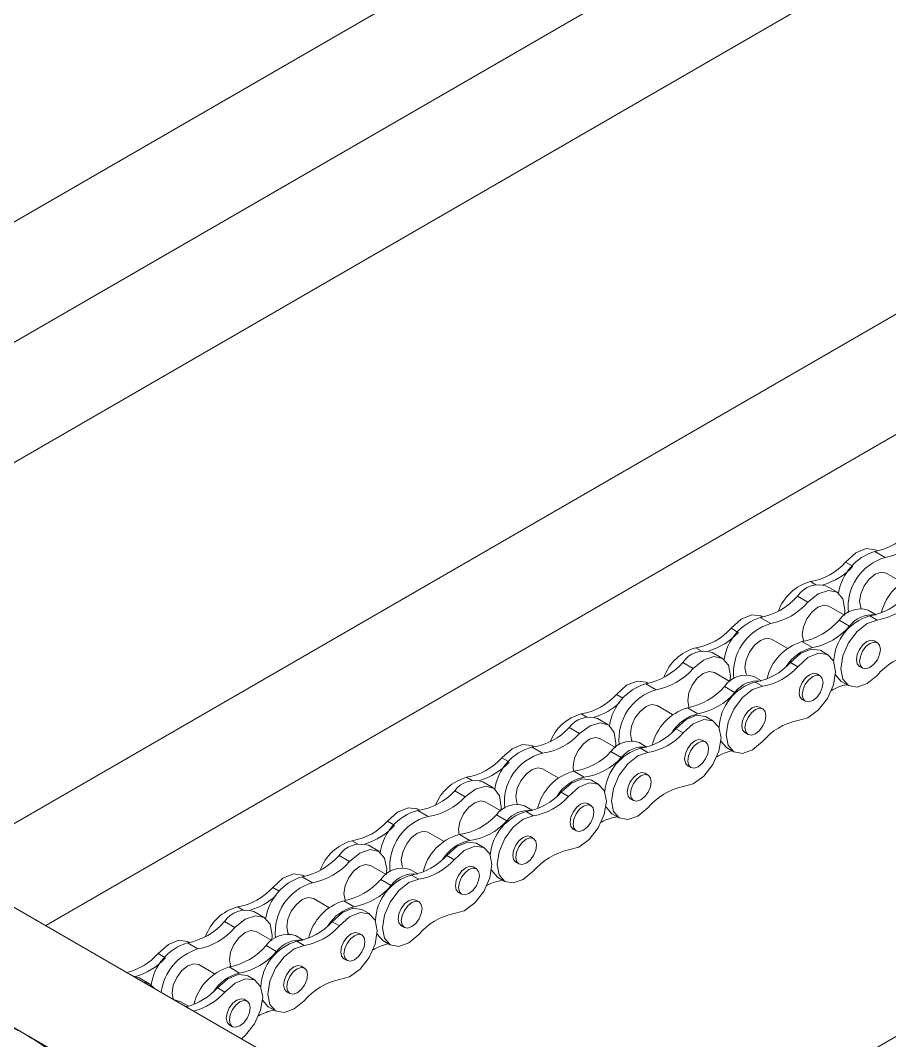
# Model space of a CAD drawing. Header units: millimetres. Extents: x -250 to 3947, y -1468 to 870.
# Drawn here: x 475.68 to 505.18, y 189.56 to 224.16 of the extents above; entities that cross this region are included whole.
import ezdxf

# ---------------------------------------------------------------- set-up
doc = ezdxf.new("R2010")
doc.units = ezdxf.units.MM

msp = doc.modelspace()

# ---------------------------------------------------------------- linework, layer by layer
at = {"color": 7, "linetype": 'Continuous', "lineweight": 15}
for p, q in [((455.3328, 205.7056), (501.0476, 232.0962)), ((458.8684, 203.6646), (503.1667, 229.2374)), ((462.4045, 201.6232), (504.5832, 225.9724)), ((513.5467, 218.9015), (473.0105, 195.5005)), ((517.0822, 216.8605), (476.546, 193.4595)), ((504.8285, 177.1323), (444.0173, 212.2379)), ((534.7599, 206.6554), (494.2237, 183.2544)), ((504.6851, 206.1531), (505.0386, 205.949)), ((504.7704, 206.1656), (504.7186, 206.1955)), ((503.6922, 205.7905), (503.9134, 205.6628)), ((505.5993, 205.1097), (505.0697, 205.4155)), ((503.4001, 204.7693), (503.0465, 204.9734)), ((502.0527, 204.6334), (502.4062, 204.4293)), ((503.6548, 203.9872), (503.1251, 204.293)), ((504.7247, 204.0046), (504.4607, 204.157)), ((500.796, 203.9079), (501.1495, 203.7038)), ((500.8813, 203.9205), (500.8295, 203.9504)), ((503.8204, 203.6129), (503.4669, 203.817)), ((504.7575, 203.8231), (504.51, 203.966)), ((499.8031, 203.5454), (500.0243, 203.4177)), ((501.7103, 202.8646), (501.1806, 203.1704)), ((504.7679, 203.056), (504.6618, 203.1172)), ((502.5637, 202.8874), (502.2102, 203.0915)), ((503.0922, 202.6442), (502.8448, 202.787)), ((499.511, 202.5242), (499.1574, 202.7283)), ((498.1636, 202.3883), (498.5171, 202.1842)), ((502.0658, 202.2391), (501.8183, 202.382)), ((504.1619, 202.2511), (504.2679, 202.1899)), ((499.7657, 201.7421), (499.236, 202.0478)), ((500.8356, 201.7595), (500.5717, 201.9119)), ((502.8233, 201.9334), (502.7173, 201.9946)), ((503.5394, 201.7445), (503.7869, 201.6016)), ((496.9069, 201.6628), (497.2604, 201.4587)), ((496.9922, 201.6754), (496.9404, 201.7053)), ((499.9313, 201.3678), (499.5778, 201.5719)), ((500.8684, 201.578), (500.6209, 201.7208)), ((495.914, 201.3003), (496.1352, 201.1725)), ((502.2173, 201.1286), (502.3234, 201.0673)), ((497.8212, 200.6195), (497.2915, 200.9253)), ((498.6747, 200.6423), (498.3211, 200.8464)), ((500.8788, 200.8108), (500.7727, 200.8721)), ((495.6219, 200.2791), (495.2684, 200.4832)), ((499.2032, 200.399), (498.9557, 200.5419)), ((494.3105, 200.1797), (494.6641, 199.9756)), ((498.1767, 199.994), (497.9292, 200.1369)), ((500.2728, 200.006), (500.3788, 199.9448)), ((495.8766, 199.4969), (495.3469, 199.8027)), ((496.9465, 199.5144), (496.6826, 199.6668)), ((498.9343, 199.6883), (498.8282, 199.7495)), ((493.1134, 199.5205), (493.053, 199.5553)), ((493.0549, 199.5158), (493.4085, 199.3117)), ((496.0783, 199.1592), (495.7247, 199.3633)), ((496.9793, 199.3328), (496.7318, 199.4757)), ((499.6503, 199.4993), (499.8978, 199.3565)), ((492.0266, 199.1503), (492.2479, 199.0225)), ((493.9338, 198.4695), (493.4041, 198.7753)), ((494.8227, 198.4952), (494.4692, 198.6993)), ((496.9897, 198.5657), (496.8836, 198.6269)), ((498.3282, 198.8834), (498.4343, 198.8222)), ((491.7345, 198.1291), (491.381, 198.3332)), ((495.3158, 198.249), (495.0683, 198.3919)), ((490.4231, 198.0298), (490.7767, 197.8257)), ((494.2894, 197.844), (494.0419, 197.9869)), ((491.9893, 197.347), (491.4596, 197.6527)), ((495.0469, 197.5383), (494.9408, 197.5995)), ((496.3837, 197.7609), (496.4898, 197.6997)), ((489.226, 197.3705), (489.1657, 197.4053)), ((489.1676, 197.3658), (489.5211, 197.1617)), ((493.0592, 197.3644), (492.7952, 197.5168)), ((493.0919, 197.1829), (492.8444, 197.3257)), ((495.7612, 197.2542), (496.0087, 197.1114)), ((488.1392, 197.0003), (488.3605, 196.8726)), ((492.1909, 197.0092), (491.8374, 197.2133)), ((490.0464, 196.3195), (489.5167, 196.6253)), ((490.9353, 196.3453), (490.5818, 196.5494)), ((494.4409, 196.7335), (494.5469, 196.6722)), ((491.4284, 196.0991), (491.1809, 196.2419)), ((493.1023, 196.4157), (492.9963, 196.477)), ((487.8472, 195.9791), (487.4936, 196.1832)), ((486.4997, 195.8432), (486.8533, 195.6391)), ((488.1019, 195.197), (487.5722, 195.5028)), ((490.402, 195.694), (490.1545, 195.8369)), ((492.4963, 195.6109), (492.6024, 195.5497)), ((485.3284, 195.1303), (485.2766, 195.1602)), ((489.1718, 195.2144), (488.9078, 195.3668)), ((489.2045, 195.0329), (488.9571, 195.1757)), ((491.1595, 195.3883), (491.0534, 195.4495)), ((485.2431, 195.1177), (485.5966, 194.9136)), ((488.2675, 194.8227), (487.9139, 195.0268)), ((491.8739, 195.1042), (492.1213, 194.9614)), ((484.2501, 194.7552), (484.4714, 194.6274)), ((490.5535, 194.5835), (490.6595, 194.5222)), ((486.1573, 194.0744), (485.6276, 194.3802)), ((487.0108, 194.0972), (486.6573, 194.3013)), ((489.215, 194.2657), (489.1089, 194.327)), ((483.9581, 193.734), (483.6045, 193.9381)), ((487.5393, 193.8539), (487.2918, 193.9968)), ((482.6106, 193.598), (482.9642, 193.3939)), ((486.5129, 193.4489), (486.2654, 193.5918)), ((488.6089, 193.4609), (488.715, 193.3997)), ((484.2128, 192.9518), (483.6831, 193.2576)), ((485.2827, 192.9693), (485.0187, 193.1216)), ((487.2704, 193.1432), (487.1644, 193.2044)), ((481.354, 192.8726), (481.7075, 192.6685)), ((481.4393, 192.8852), (481.3875, 192.9151)), ((484.3784, 192.5775), (484.0248, 192.7816)), ((485.3155, 192.7877), (485.068, 192.9306)), ((487.9865, 192.9542), (488.234, 192.8114)), ((480.3611, 192.51), (480.5823, 192.3823)), ((482.2682, 191.8293), (481.7385, 192.1351)), ((483.1217, 191.8521), (482.7682, 192.0562)), ((485.3259, 192.0206), (485.2198, 192.0818)), ((486.6644, 192.3384), (486.7705, 192.2771)), ((478.4519, 188.2772), (472.0188, 191.991)), ((479.5016, 191.7533), (479.7154, 191.6929)), ((483.6502, 191.6088), (483.4027, 191.7517)), ((480.069, 191.4888), (479.7154, 191.6929)), ((482.6238, 191.2038), (482.3763, 191.3467)), ((484.7198, 191.2158), (484.8259, 191.1546)), ((480.9158, 190.9369), (481.1296, 190.8765)), ((481.3936, 190.7241), (481.1296, 190.8765)), ((481.2693, 190.7328), (481.3703, 190.7181)), ((483.3813, 190.898), (483.2753, 190.9593)), ((484.0974, 190.7091), (484.3449, 190.5662)), ((482.7753, 190.0932), (482.8814, 190.032))]:
    msp.add_line(p, q, dxfattribs=at)
at = {"color": 8, "linetype": 'Continuous', "lineweight": 15}
for p, q in [((502.4947, 205.1293), (502.6819, 205.0213)), ((498.6056, 202.8842), (498.7928, 202.7762)), ((494.7166, 200.6391), (494.9037, 200.5311)), ((490.8292, 198.4891), (491.0163, 198.3811)), ((486.9418, 196.3391), (487.1289, 196.2311)), ((483.0527, 194.094), (483.2398, 193.986))]:
    msp.add_line(p, q, dxfattribs=at)
at = {"color": 7, "linetype": 'Continuous', "lineweight": 15, "flags": 128}
for points in [[(503.6922, 205.7905), (504.038, 206.0995), (504.3929, 206.2461), (504.6986, 206.2063), (504.7186, 206.1955)], [(505.0697, 205.4155), (504.8976, 205.449), (504.6947, 205.3784), (504.4917, 205.2146), (504.3197, 204.9826), (504.2047, 204.7175), (504.1644, 204.4598), (504.2047, 204.2488), (504.2206, 204.2179)], [(502.4062, 204.4293), (502.7569, 204.7088), (503.1066, 204.8277), (503.4025, 204.7679), (503.6001, 204.5385), (503.6694, 204.1741), (503.6561, 203.9865)], [(503.1251, 204.293), (502.9531, 204.3264), (502.7501, 204.2558), (502.5472, 204.0921), (502.3751, 203.86), (502.2602, 203.5949), (502.2198, 203.3373), (502.2602, 203.1262), (502.2732, 203.1002)], [(499.8031, 203.5454), (500.1489, 203.8544), (500.5038, 204.001), (500.8095, 203.9612), (500.8295, 203.9504)], [(504.7575, 201.9443), (504.4182, 201.6672), (504.078, 201.5464), (503.7891, 201.6003), (503.5959, 201.8208), (503.528, 202.1739), (503.5959, 202.6054), (503.7891, 203.049), (504.078, 203.4365), (504.4182, 203.7085), (504.7575, 203.8231)], [(501.1806, 203.1704), (501.0085, 203.2038), (500.8056, 203.1333), (500.6027, 202.9695), (500.4306, 202.7374), (500.3156, 202.4724), (500.2753, 202.2147), (500.3156, 202.0037), (500.3315, 201.9728)], [(504.0583, 202.4801), (504.0852, 202.6518), (504.1618, 202.8285), (504.2765, 202.9832), (504.4118, 203.0924), (504.5471, 203.1395), (504.6618, 203.1172)], [(501.8183, 202.382), (502.1641, 202.691), (502.5191, 202.8376), (502.8248, 202.7978), (502.8448, 202.787)], [(504.8715, 202.827), (504.8445, 202.9677), (504.7679, 203.0559), (504.6532, 203.0782), (504.5179, 203.0312), (504.3826, 202.922), (504.2679, 202.7673), (504.1913, 202.5906), (504.1644, 202.4188), (504.1913, 202.2781), (504.2679, 202.1899), (504.3826, 202.1676), (504.5179, 202.2147), (504.6532, 202.3238), (504.7679, 202.4786), (504.8445, 202.6553), (504.8715, 202.827)], [(498.5171, 202.1842), (498.8678, 202.4637), (499.2175, 202.5825), (499.5134, 202.5228), (499.711, 202.2934), (499.7803, 201.929), (499.767, 201.7413)], [(502.0658, 202.2391), (502.4116, 202.5481), (502.7666, 202.6947), (503.0723, 202.655), (503.2785, 202.4353), (503.3512, 202.0719), (503.2785, 201.6245), (503.0723, 201.1667), (502.7666, 200.774), (502.4116, 200.5108), (502.0658, 200.4205)], [(504.1619, 202.2511), (504.1618, 202.2511), (504.0852, 202.3394), (504.0583, 202.4801)], [(499.236, 202.0478), (499.064, 202.0813), (498.8611, 202.0107), (498.6581, 201.8469), (498.486, 201.6149), (498.3711, 201.3498), (498.3307, 201.0922), (498.3711, 200.8811), (498.3842, 200.8551)], [(495.914, 201.3003), (496.2598, 201.6092), (496.6147, 201.7559), (496.9205, 201.7161), (496.9404, 201.7053)], [(502.2173, 201.1286), (502.2173, 201.1286), (502.1407, 201.2168), (502.1137, 201.3575), (502.1407, 201.5293), (502.2173, 201.706), (502.332, 201.8607), (502.4673, 201.9699), (502.6026, 202.0169), (502.7173, 201.9946)], [(502.9269, 201.7045), (502.9, 201.8452), (502.8234, 201.9334), (502.7087, 201.9557), (502.5734, 201.9086), (502.4381, 201.7995), (502.3234, 201.6447), (502.2467, 201.468), (502.2198, 201.2963), (502.2467, 201.1556), (502.3234, 201.0674), (502.4381, 201.0451), (502.5734, 201.0921), (502.7087, 201.2013), (502.8234, 201.356), (502.9, 201.5327), (502.9269, 201.7045)], [(503.5394, 201.7445), (503.3484, 201.9637), (503.3468, 201.9672)], [(500.8684, 199.6992), (500.5292, 199.4221), (500.189, 199.3012), (499.9, 199.3552), (499.7068, 199.5757), (499.6389, 199.9288), (499.7068, 200.3603), (499.9, 200.8039), (500.189, 201.1914), (500.5292, 201.4634), (500.8684, 201.578)], [(497.2915, 200.9253), (497.1195, 200.9587), (496.9165, 200.8882), (496.7136, 200.7244), (496.5415, 200.4923), (496.4266, 200.2273), (496.3862, 199.9696), (496.4266, 199.7586), (496.4424, 199.7276)], [(500.1692, 200.2349), (500.1961, 200.4067), (500.2728, 200.5834), (500.3875, 200.7381), (500.5228, 200.8473), (500.6581, 200.8943), (500.7727, 200.8721)], [(500.9824, 200.5819), (500.9555, 200.7226), (500.8788, 200.8108), (500.7641, 200.8331), (500.6288, 200.7861), (500.4935, 200.6769), (500.3788, 200.5222), (500.3022, 200.3455), (500.2753, 200.1737), (500.3022, 200.033), (500.3788, 199.9448), (500.4935, 199.9225), (500.6288, 199.9695), (500.7641, 200.0787), (500.8788, 200.2334), (500.9555, 200.4101), (500.9824, 200.5819)], [(497.9292, 200.1369), (498.275, 200.4458), (498.63, 200.5925), (498.9357, 200.5527), (498.9557, 200.5419)], [(498.1767, 199.994), (498.5225, 200.303), (498.8775, 200.4496), (499.1832, 200.4098), (499.3894, 200.1902), (499.4621, 199.8267), (499.3894, 199.3793), (499.1832, 198.9216), (498.8775, 198.5289), (498.5225, 198.2657), (498.1767, 198.1754)], [(494.6641, 199.9756), (495.0173, 200.2396), (495.3637, 200.3396), (495.6509, 200.2607), (495.8358, 200.0148), (495.8904, 199.6389), (495.8779, 199.4962)], [(500.2728, 200.006), (500.2728, 200.006), (500.1961, 200.0942), (500.1692, 200.2349)], [(495.3469, 199.8027), (495.1953, 199.8376), (494.9942, 199.7779), (494.7897, 199.6231), (494.613, 199.3968), (494.4909, 199.1334), (494.4421, 198.873), (494.4598, 198.6988)], [(498.3282, 198.8834), (498.3282, 198.8835), (498.2516, 198.9717), (498.2247, 199.1124), (498.2516, 199.2841), (498.3282, 199.4608), (498.4429, 199.6156), (498.5782, 199.7247), (498.7135, 199.7718), (498.8282, 199.7495)], [(499.0378, 199.4593), (499.0109, 199.6), (498.9343, 199.6883), (498.8196, 199.7105), (498.6843, 199.6635), (498.549, 199.5543), (498.4343, 199.3996), (498.3576, 199.2229), (498.3307, 199.0511), (498.3576, 198.9104), (498.4343, 198.8222), (498.549, 198.7999), (498.6843, 198.847), (498.8196, 198.9562), (498.9343, 199.1109), (499.0109, 199.2876), (499.0378, 199.4593)], [(499.6503, 199.4993), (499.4593, 199.7185), (499.4577, 199.7221)], [(492.0266, 199.1503), (492.3724, 199.4592), (492.7274, 199.6059), (493.0331, 199.5661), (493.053, 199.5553)], [(496.9793, 197.454), (496.6401, 197.177), (496.2999, 197.0561), (496.0109, 197.1101), (495.8177, 197.3305), (495.7498, 197.6837), (495.8177, 198.1152), (496.0109, 198.5588), (496.2999, 198.9463), (496.6401, 199.2183), (496.9793, 199.3328)], [(493.4041, 198.7753), (493.2524, 198.8101), (493.0514, 198.7505), (492.8469, 198.5957), (492.6702, 198.3694), (492.5481, 198.106), (492.4993, 197.8456), (492.5311, 197.6278), (492.555, 197.5777)], [(496.2801, 197.9898), (496.307, 198.1616), (496.3837, 198.3383), (496.4984, 198.493), (496.6337, 198.6022), (496.769, 198.6492), (496.8836, 198.6269)], [(494.0419, 197.9869), (494.3877, 198.2959), (494.7426, 198.4425), (495.0483, 198.4027), (495.0683, 198.3919)], [(494.2894, 197.844), (494.6351, 198.153), (494.9901, 198.2996), (495.2958, 198.2599), (495.502, 198.0402), (495.5747, 197.6767), (495.502, 197.2294), (495.2958, 196.7716), (494.9901, 196.3789), (494.6351, 196.1157), (494.2894, 196.0254)], [(497.0933, 198.3368), (497.0664, 198.4775), (496.9897, 198.5657), (496.875, 198.588), (496.7397, 198.541), (496.6044, 198.4318), (496.4897, 198.2771), (496.4131, 198.1004), (496.3862, 197.9286), (496.4131, 197.7879), (496.4897, 197.6997), (496.6044, 197.6774), (496.7397, 197.7244), (496.875, 197.8336), (496.9897, 197.9883), (497.0664, 198.165), (497.0933, 198.3368)], [(490.7767, 197.8257), (491.1299, 198.0896), (491.4763, 198.1896), (491.7636, 198.1107), (491.9484, 197.8648), (492.003, 197.4889), (491.9905, 197.3462)], [(496.3837, 197.7609), (496.3837, 197.7609), (496.307, 197.8491), (496.2801, 197.9898)], [(491.4596, 197.6527), (491.3079, 197.6876), (491.1068, 197.6279), (490.9024, 197.4731), (490.7256, 197.2468), (490.6036, 196.9834), (490.5547, 196.723), (490.5724, 196.5488)], [(494.4409, 196.7335), (494.4408, 196.7335), (494.3642, 196.8217), (494.3373, 196.9624), (494.3642, 197.1342), (494.4408, 197.3109), (494.5555, 197.4656), (494.6908, 197.5748), (494.8261, 197.6218), (494.9408, 197.5995)], [(488.1392, 197.0003), (488.485, 197.3093), (488.84, 197.4559), (489.1457, 197.4161), (489.1657, 197.4053)], [(495.1505, 197.3094), (495.1235, 197.4501), (495.0469, 197.5383), (494.9322, 197.5606), (494.7969, 197.5135), (494.6616, 197.4043), (494.5469, 197.2496), (494.4703, 197.0729), (494.4433, 196.9012), (494.4703, 196.7604), (494.5469, 196.6722), (494.6616, 196.65), (494.7969, 196.697), (494.9322, 196.8062), (495.0469, 196.9609), (495.1235, 197.1376), (495.1505, 197.3094)], [(495.7612, 197.2542), (495.5702, 197.4734), (495.5615, 197.4934)], [(493.0919, 195.304), (492.7527, 195.027), (492.4125, 194.9061), (492.1236, 194.9601), (491.9303, 195.1806), (491.8624, 195.5337), (491.9303, 195.9652), (492.1236, 196.4088), (492.4125, 196.7963), (492.7527, 197.0683), (493.0919, 197.1829)], [(489.5167, 196.6253), (489.3651, 196.6602), (489.164, 196.6005), (488.9595, 196.4457), (488.7828, 196.2194), (488.6607, 195.956), (488.6119, 195.6956), (488.6437, 195.4778), (488.6676, 195.4277)], [(490.1545, 195.8369), (490.5003, 196.1459), (490.8552, 196.2925), (491.161, 196.2527), (491.1809, 196.2419)], [(492.3927, 195.8398), (492.4197, 196.0116), (492.4963, 196.1883), (492.611, 196.343), (492.7463, 196.4522), (492.8816, 196.4992), (492.9963, 196.477)], [(493.2059, 196.1868), (493.179, 196.3275), (493.1024, 196.4157), (492.9877, 196.438), (492.8524, 196.391), (492.7171, 196.2818), (492.6024, 196.1271), (492.5257, 195.9504), (492.4988, 195.7786), (492.5257, 195.6379), (492.6024, 195.5497), (492.7171, 195.5274), (492.8524, 195.5744), (492.9877, 195.6836), (493.1024, 195.8383), (493.179, 196.015), (493.2059, 196.1868)], [(486.8533, 195.6391), (487.204, 195.9186), (487.5537, 196.0374), (487.8496, 195.9777), (488.0471, 195.7483), (488.1164, 195.3839), (488.1031, 195.1962)], [(490.402, 195.694), (490.7478, 196.003), (491.1027, 196.1496), (491.4084, 196.1099), (491.6146, 195.8902), (491.6873, 195.5268), (491.6146, 195.0794), (491.4084, 194.6216), (491.1027, 194.2289), (490.7478, 193.9657), (490.402, 193.8754)], [(487.5722, 195.5028), (487.4002, 195.5362), (487.1972, 195.4656), (486.9943, 195.3018), (486.8222, 195.0698), (486.7072, 194.8047), (486.6669, 194.5471), (486.7072, 194.336), (486.7203, 194.31)], [(492.4963, 195.6109), (492.4963, 195.6109), (492.4197, 195.6991), (492.3927, 195.8398)], [(484.2501, 194.7552), (484.5959, 195.0641), (484.9509, 195.2108), (485.2566, 195.171), (485.2766, 195.1602)], [(490.5535, 194.5835), (490.5535, 194.5835), (490.4768, 194.6717), (490.4499, 194.8124), (490.4768, 194.9842), (490.5535, 195.1609), (490.6682, 195.3156), (490.8035, 195.4248), (490.9388, 195.4718), (491.0534, 195.4495)], [(491.2631, 195.1594), (491.2362, 195.3001), (491.1595, 195.3883), (491.0448, 195.4106), (490.9095, 195.3635), (490.7742, 195.2543), (490.6595, 195.0996), (490.5829, 194.9229), (490.556, 194.7512), (490.5829, 194.6105), (490.6595, 194.5223), (490.7742, 194.5), (490.9095, 194.547), (491.0448, 194.6562), (491.1595, 194.8109), (491.2362, 194.9876), (491.2631, 195.1594)], [(491.8739, 195.1042), (491.6828, 195.3234), (491.6741, 195.3434)], [(489.2045, 193.1541), (488.8653, 192.877), (488.5251, 192.7561), (488.2362, 192.8101), (488.0429, 193.0306), (487.975, 193.3837), (488.0429, 193.8152), (488.2362, 194.2588), (488.5251, 194.6463), (488.8653, 194.9183), (489.2045, 195.0329)], [(485.6276, 194.3802), (485.4556, 194.4136), (485.2527, 194.3431), (485.0497, 194.1793), (484.8777, 193.9472), (484.7627, 193.6822), (484.7223, 193.4245), (484.7627, 193.2135), (484.7786, 193.1825)], [(488.5054, 193.6898), (488.5323, 193.8616), (488.6089, 194.0383), (488.7236, 194.193), (488.8589, 194.3022), (488.9942, 194.3492), (489.1089, 194.327)], [(489.3185, 194.0368), (489.2916, 194.1775), (489.215, 194.2657), (489.1003, 194.288), (488.965, 194.241), (488.8297, 194.1318), (488.715, 193.9771), (488.6383, 193.8004), (488.6114, 193.6286), (488.6383, 193.4879), (488.715, 193.3997), (488.8297, 193.3774), (488.965, 193.4244), (489.1003, 193.5336), (489.215, 193.6883), (489.2916, 193.865), (489.3185, 194.0368)], [(482.9642, 193.3939), (483.3149, 193.6735), (483.6646, 193.7923), (483.9605, 193.7325), (484.158, 193.5031), (484.2274, 193.1388), (484.2141, 192.9511)], [(486.2654, 193.5918), (486.6112, 193.9007), (486.9662, 194.0474), (487.2719, 194.0076), (487.2918, 193.9968)], [(486.5129, 193.4489), (486.8587, 193.7579), (487.2136, 193.9045), (487.5194, 193.8647), (487.7255, 193.6451), (487.7983, 193.2816), (487.7255, 192.8342), (487.5194, 192.3765), (487.2136, 191.9837), (486.8587, 191.7206), (486.5129, 191.6303)], [(488.6089, 193.4609), (488.6089, 193.4609), (488.5323, 193.5491), (488.5054, 193.6898)], [(483.6831, 193.2576), (483.5111, 193.291), (483.3081, 193.2205), (483.1052, 193.0567), (482.9331, 192.8246), (482.8182, 192.5596), (482.7778, 192.3019), (482.8182, 192.0909), (482.8312, 192.0649)], [(486.6644, 192.3384), (486.6644, 192.3384), (486.5877, 192.4266), (486.5608, 192.5673), (486.5877, 192.739), (486.6644, 192.9157), (486.7791, 193.0705), (486.9144, 193.1796), (487.0497, 193.2267), (487.1644, 193.2044)], [(487.374, 192.9142), (487.3471, 193.0549), (487.2704, 193.1432), (487.1557, 193.1654), (487.0204, 193.1184), (486.8851, 193.0092), (486.7704, 192.8545), (486.6938, 192.6778), (486.6669, 192.506), (486.6938, 192.3653), (486.7704, 192.2771), (486.8851, 192.2548), (487.0204, 192.3019), (487.1557, 192.4111), (487.2704, 192.5658), (487.3471, 192.7425), (487.374, 192.9142)], [(487.9865, 192.9542), (487.7954, 193.1734), (487.7938, 193.177)], [(480.3611, 192.51), (480.7068, 192.819), (481.0618, 192.9657), (481.3675, 192.9259), (481.3875, 192.9151)], [(485.3155, 190.9089), (484.9762, 190.6319), (484.636, 190.511), (484.3471, 190.565), (484.1538, 190.7854), (484.0859, 191.1386), (484.1538, 191.5701), (484.3471, 192.0137), (484.636, 192.4012), (484.9762, 192.6732), (485.3155, 192.7877)], [(481.7385, 192.1351), (481.5665, 192.1685), (481.3636, 192.0979), (481.1606, 191.9342), (480.9886, 191.7021), (480.8736, 191.437), (480.8333, 191.1794), (480.8736, 190.9683), (480.8782, 190.9585)], [(484.6163, 191.4447), (484.6432, 191.6165), (484.7198, 191.7932), (484.8345, 191.9479), (484.9698, 192.0571), (485.1051, 192.1041), (485.2198, 192.0818)], [(485.4294, 191.7917), (485.4025, 191.9324), (485.3259, 192.0206), (485.2112, 192.0429), (485.0759, 191.9959), (484.9406, 191.8867), (484.8259, 191.732), (484.7493, 191.5553), (484.7223, 191.3835), (484.7493, 191.2428), (484.8259, 191.1546), (484.9406, 191.1323), (485.0759, 191.1793), (485.2112, 191.2885), (485.3259, 191.4432), (485.4025, 191.6199), (485.4294, 191.7917)], [(482.3763, 191.3467), (482.7221, 191.6556), (483.0771, 191.8023), (483.3828, 191.7625), (483.4027, 191.7517)], [(479.8551, 191.5492), (480.0714, 191.4874), (480.2282, 191.3338)], [(482.6238, 191.2038), (482.9696, 191.5128), (483.3246, 191.6594), (483.6303, 191.6196), (483.8365, 191.3999), (483.9092, 191.0365), (483.8365, 190.5891), (483.6303, 190.1314), (483.3246, 189.7386), (483.194, 189.6217)], [(484.7198, 191.2158), (484.7198, 191.2158), (484.6432, 191.304), (484.6163, 191.4447)], [(482.7753, 190.0932), (482.7753, 190.0932), (482.6986, 190.1814), (482.6717, 190.3221), (482.6986, 190.4939), (482.7753, 190.6706), (482.89, 190.8253), (483.0253, 190.9345), (483.1606, 190.9815), (483.2753, 190.9593)], [(483.4849, 190.6691), (483.458, 190.8098), (483.3813, 190.898), (483.2666, 190.9203), (483.1313, 190.8733), (482.996, 190.7641), (482.8813, 190.6094), (482.8047, 190.4327), (482.7778, 190.2609), (482.8047, 190.1202), (482.8813, 190.032), (482.996, 190.0097), (483.1313, 190.0567), (483.2666, 190.1659), (483.3813, 190.3207), (483.458, 190.4973), (483.4849, 190.6691)], [(484.0974, 190.7091), (483.9063, 190.9283), (483.9047, 190.9319)]]:
    msp.add_lwpolyline(points, dxfattribs=at)
at = {"color": 7, "linetype": 'Continuous', "lineweight": 15}
for centre, radius, start, end in [((504.2754, 208.3139), 2.1993, 280.73559, 319.25903), ((504.6289, 208.1098), 2.1993, 280.73559, 319.25903), ((505.1984, 204.4636), 1.7657, 106.90106, 171.22418), ((505.5234, 204.27), 1.7475, 106.10491, 186.30227), ((502.1599, 207.1506), 2.0488, 279.40501, 318.4059), ((502.2653, 207.208), 2.2887, 286.97801, 317.01745), ((506.608, 203.662), 1.7502, 106.89775, 166.6183), ((502.9183, 203.5845), 1.6018, 105.33169, 160.43155), ((502.7778, 204.1364), 0.8791, 72.1985, 145.57305), ((500.3863, 206.0688), 2.1993, 280.73567, 319.25895), ((504.1752, 205.9872), 2.0488, 279.40501, 318.4059), ((500.7398, 205.8647), 2.1993, 280.73567, 319.25895), ((504.192, 203.32), 0.8791, 72.1985, 145.57305), ((504.4227, 205.8444), 2.0488, 279.40501, 318.4059), ((501.3094, 202.2185), 1.7657, 106.90238, 171.22286), ((501.8005, 205.2524), 2.1993, 280.73567, 319.25895), ((504.9765, 202.3378), 1.6936, 105.98813, 177.17231), ((504.5931, 203.047), 0.9577, 83.50536, 143.77979), ((498.2709, 204.9054), 2.0488, 279.40473, 318.40616), ((501.6343, 202.0249), 1.7475, 106.10512, 186.30206), ((502.1541, 205.0483), 2.1993, 280.73567, 319.25895), ((498.3762, 204.9629), 2.2887, 286.97801, 317.01745), ((499.0292, 201.3394), 1.6019, 105.33165, 160.43137), ((498.8887, 201.8913), 0.8791, 72.19786, 145.57369), ((502.7189, 201.4169), 1.7502, 106.89774, 166.61854), ((502.904, 201.4813), 1.4467, 103.60116, 148.01206), ((506.423, 200.5341), 2.1823, 102.3854, 139.74636), ((496.4972, 203.8237), 2.1993, 280.73569, 319.25893), ((496.8507, 203.6196), 2.1993, 280.73569, 319.25893), ((500.2861, 203.7421), 2.0488, 279.40473, 318.40616), ((500.5336, 203.5992), 2.0488, 279.40473, 318.40616), ((500.3029, 201.0749), 0.8791, 72.19786, 145.57369), ((500.704, 200.8019), 0.9577, 83.50448, 143.78068), ((497.4203, 199.9733), 1.7657, 106.9025, 171.22274), ((497.7452, 199.7798), 1.7475, 106.10512, 186.30206), ((497.9114, 203.0073), 2.1993, 280.73569, 319.25893), ((501.0874, 200.0927), 1.6936, 105.98742, 177.17302), ((504.0605, 199.9807), 1.6826, 101.15105, 120.46329), ((494.3818, 202.6604), 2.0488, 279.40493, 318.40598), ((498.265, 202.8032), 2.1993, 280.73569, 319.25893), ((494.5248, 202.6355), 2.199, 286.66634, 312.84085), ((498.8298, 199.1718), 1.7502, 106.89786, 166.61842), ((495.1316, 199.1104), 1.584, 105.18951, 158.36529), ((494.9943, 199.6846), 0.8442, 71.06011, 144.09306), ((499.0149, 199.2361), 1.4467, 103.60165, 148.01157), ((502.5339, 198.2891), 2.1822, 102.38518, 139.7466), ((492.775, 201.5641), 2.0674, 277.78096, 317.96188), ((496.397, 201.497), 2.0488, 279.40493, 318.40598), ((493.1286, 201.36), 2.0674, 277.78096, 317.96188), ((496.4086, 198.8682), 0.8442, 71.06011, 144.09306), ((496.6445, 201.3541), 2.0488, 279.40493, 318.40598), ((493.498, 197.8456), 1.728, 104.85709, 171.77388), ((493.8375, 197.6376), 1.7282, 104.37191, 186.63312), ((494.1893, 200.7477), 2.0674, 277.78096, 317.96188), ((497.1989, 197.8506), 1.6909, 106.03494, 174.59526), ((496.8051, 198.5971), 0.9189, 82.61433, 142.28065), ((500.1714, 197.7357), 1.6824, 101.15004, 120.4643), ((490.4944, 200.5104), 2.0488, 279.40501, 318.4059), ((490.5998, 200.5678), 2.2887, 286.97801, 317.01745), ((494.5428, 200.5436), 2.0674, 277.78096, 317.96188), ((494.9051, 197.0481), 1.7079, 104.78812, 167.18636), ((491.2442, 196.9604), 1.5841, 105.19045, 158.36435), ((491.107, 197.5346), 0.8442, 71.05992, 144.09325), ((495.091, 197.1272), 1.3941, 101.09501, 148.64732), ((488.8877, 199.4141), 2.0673, 277.7798, 317.96257), ((492.5096, 199.347), 2.0488, 279.40501, 318.4059), ((498.6448, 196.0439), 2.1823, 102.38541, 139.74635), ((489.2413, 199.21), 2.0673, 277.7798, 317.96257), ((492.7571, 199.2041), 2.0488, 279.40501, 318.4059), ((489.6111, 195.6943), 1.7293, 104.85968, 172.16423), ((493.3115, 195.7006), 1.6909, 106.03508, 174.59514), ((492.5212, 196.7182), 0.8442, 71.05992, 144.09325), ((492.9177, 196.4471), 0.9189, 82.61416, 142.28083), ((486.607, 198.3604), 2.0488, 279.40493, 318.40598), ((489.9501, 195.4876), 1.7282, 104.37223, 186.63271), ((490.3019, 198.5977), 2.0673, 277.7798, 317.96257), ((490.6555, 198.3936), 2.0673, 277.7798, 317.96257), ((496.1384, 195.6071), 1.5507, 97.03823, 118.32411), ((486.7124, 198.4178), 2.2887, 286.97836, 317.0171), ((491.0176, 194.8982), 1.7077, 104.78487, 167.18988), ((487.3653, 194.7943), 1.6019, 105.33165, 160.43137), ((487.2249, 195.3462), 0.8791, 72.1989, 145.57291), ((491.2037, 194.9772), 1.3942, 101.09588, 148.64696), ((494.7574, 193.8939), 2.1823, 102.3854, 139.74636), ((484.8334, 197.2785), 2.1993, 280.73559, 319.25903), ((485.1869, 197.0744), 2.1993, 280.73559, 319.25903), ((488.6223, 197.197), 2.0488, 279.40493, 318.40598), ((488.8697, 197.0541), 2.0488, 279.40493, 318.40598), ((489.4235, 193.5476), 1.6936, 105.98742, 177.17302), ((488.6391, 194.5298), 0.8791, 72.1989, 145.57291), ((489.0402, 194.2567), 0.9578, 83.50569, 143.77963), ((485.7567, 193.4272), 1.7668, 106.9011, 171.61345), ((486.0814, 193.2347), 1.7475, 106.10482, 186.30218), ((486.2476, 196.4621), 2.1993, 280.73559, 319.25903), ((486.6011, 196.258), 2.1993, 280.73559, 319.25903), ((492.251, 193.4572), 1.5507, 97.03791, 118.32391), ((482.7179, 196.1153), 2.0488, 279.40501, 318.4059), ((482.8617, 196.089), 2.1975, 286.6572, 312.84999), ((487.1659, 192.6266), 1.7502, 106.89489, 166.66707), ((483.4762, 192.5492), 1.6018, 105.33169, 160.43155), ((483.3358, 193.101), 0.8791, 72.1989, 145.57291), ((487.3511, 192.691), 1.4467, 103.60168, 148.01142), ((490.87, 191.744), 2.1822, 102.38475, 139.74701), ((480.9443, 195.0334), 2.1993, 280.73559, 319.25903), ((484.7332, 194.9519), 2.0488, 279.40501, 318.4059), ((484.9807, 194.809), 2.0488, 279.40501, 318.4059), ((481.2978, 194.8293), 2.1993, 280.73559, 319.25903), ((484.75, 192.2846), 0.8791, 72.1989, 145.57291), ((481.8676, 191.1821), 1.7668, 106.9011, 171.61345), ((482.3585, 194.217), 2.1993, 280.73559, 319.25903), ((485.5344, 191.3025), 1.6936, 105.98747, 177.17297), ((485.1511, 192.0116), 0.9578, 83.50569, 143.77963), ((488.5074, 191.1908), 1.6822, 101.14883, 120.46512), ((478.7658, 193.9515), 2.15, 284.4115, 317.8997), ((482.2219, 190.9751), 1.7697, 106.89562, 172.81424), ((482.712, 194.0129), 2.1993, 280.73559, 319.25903), ((479.0133, 193.8086), 2.15, 284.4115, 317.8997), ((483.2769, 190.3815), 1.7502, 106.89775, 166.6183), ((483.4619, 190.4459), 1.4467, 103.60116, 148.01206), ((486.9809, 189.4989), 2.1822, 102.38474, 139.74701), ((480.7811, 192.7881), 2.15, 284.4115, 317.8997), ((481.0285, 192.6452), 2.15, 284.4115, 317.8997), ((484.6183, 188.9457), 1.6822, 101.14883, 120.46512)]:
    msp.add_arc(centre, radius, start, end, dxfattribs=at)
msp.add_open_spline([(480.5325, 185.2817), (480.404, 185.461), (480.0325, 185.9792), (479.3681, 186.7938), (478.5317, 187.6895), (477.6538, 188.4983), (476.7469, 189.2082), (475.8218, 189.807), (474.889, 190.2835), (473.9598, 190.6256), (473.0477, 190.8217), (472.1732, 190.8577), (471.4274, 190.7523), (471.0011, 190.589), (470.8269, 190.5223)], degree=3, knots=[0, 0, 0, 0, 0.0467321, 0.1350617, 0.2235491, 0.3122666, 0.4013371, 0.4908828, 0.5809984, 0.671674, 0.7625045, 0.8523406, 0.9396685, 1, 1, 1, 1], dxfattribs=at)

doc.saveas('drawing.dxf')
